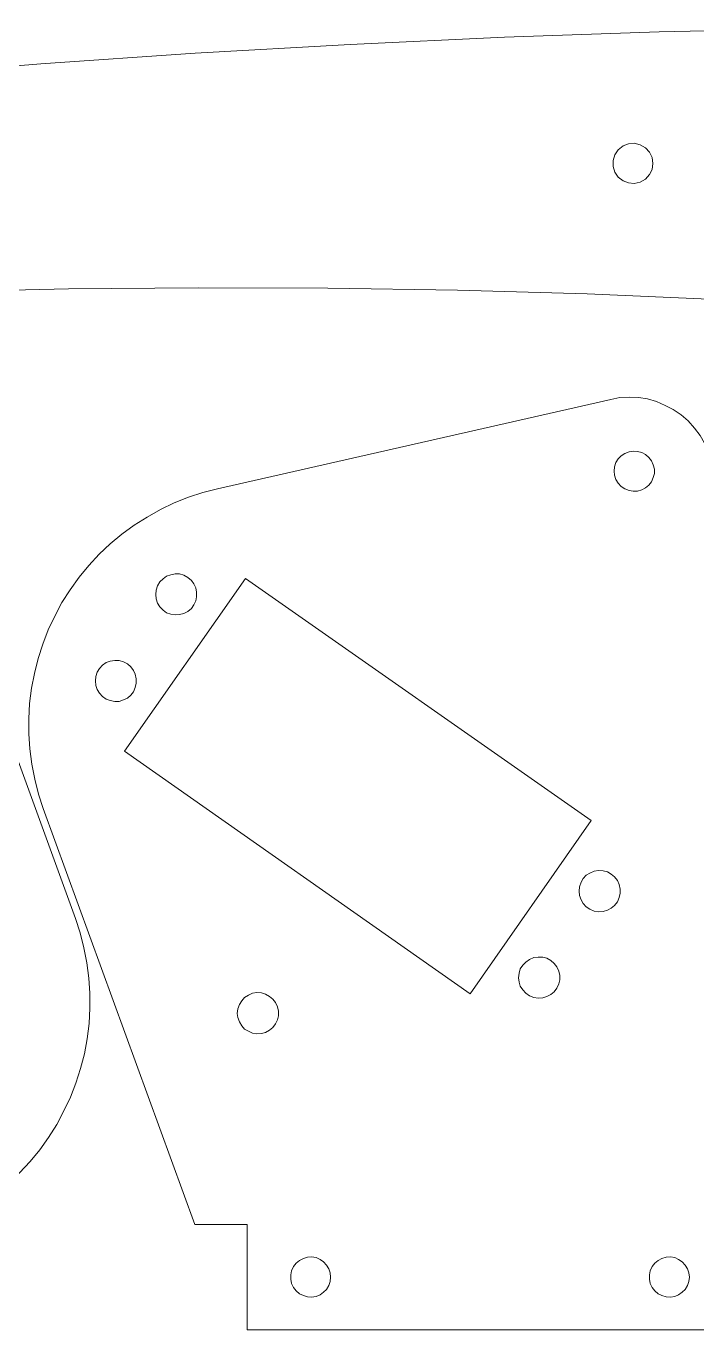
# Model space of a CAD drawing. Header units: millimetres. Extents: x -457 to 427, y -166 to 155.
# Drawn here: x -373.9 to -307.6, y -140.6 to -11.9 of the extents above; entities that cross this region are included whole.
import ezdxf

# ---------------------------------------------------------------- set-up
doc = ezdxf.new("R2010")
doc.units = ezdxf.units.MM
doc.header["$MEASUREMENT"] = 0
doc.layers.add('Livello 1', color=18, linetype='Continuous', true_color=0x000000)

msp = doc.modelspace()

# ---------------------------------------------------------------- linework, layer by layer
at = {"layer": 'Livello 1', "lineweight": 20}
for p, q in [((-316.15, -48.73), (-355.01, -57.55)), ((-369.05, -99.98), (-384.01, -58.91)), ((-352.25, -66.41), (-364.2, -83.47)), ((-318.1, -90.31), (-352.25, -66.41)), ((-364.2, -83.47), (-330.05, -107.41)), ((-372.22, -89.13), (-357.25, -130.2)), ((-330.05, -107.41), (-318.1, -90.31)), ((-357.25, -130.2), (-352.07, -130.2)), ((-352.07, -130.2), (-352.07, -140.6)), ((-352.07, -140.6), (-304.13, -140.6))]:
    msp.add_line(p, q, dxfattribs=at)
for points, knots in [([(-448.57, -23.42), (-448.57, -23.42), (-433.38, -21.51), (-433.38, -21.51), (-433.38, -21.51), (-418.2, -19.78), (-418.2, -19.78), (-418.2, -19.78), (-402.98, -18.24), (-402.98, -18.24), (-402.98, -18.24), (-387.72, -16.84), (-387.72, -16.84), (-387.72, -16.84), (-372.46, -15.59), (-372.46, -15.59), (-372.46, -15.59), (-357.21, -14.56), (-357.21, -14.56), (-357.21, -14.56), (-341.91, -13.68), (-341.91, -13.68), (-341.91, -13.68), (-326.66, -12.98), (-326.66, -12.98), (-326.66, -12.98), (-311.36, -12.43), (-311.36, -12.43), (-311.36, -12.43), (-296.03, -12.1), (-296.03, -12.1), (-296.03, -12.1), (-280.74, -11.88), (-280.74, -11.88)], [4, 4, 4, 4, 4.090909, 4.090909, 4.090909, 4.181818, 4.181818, 4.181818, 4.272727, 4.272727, 4.272727, 4.363636, 4.363636, 4.363636, 4.454545, 4.454545, 4.454545, 4.545455, 4.545455, 4.545455, 4.636364, 4.636364, 4.636364, 4.727273, 4.727273, 4.727273, 4.818182, 4.818182, 4.818182, 4.909091, 4.909091, 4.909091, 5, 5, 5, 5]), ([(-311.99, -25.44), (-311.99, -25.44), (-312.06, -26.03), (-312.06, -26.03), (-312.06, -26.03), (-312.32, -26.54), (-312.32, -26.54), (-312.32, -26.54), (-312.72, -26.98), (-312.72, -26.98), (-312.72, -26.98), (-313.24, -27.28), (-313.24, -27.28), (-313.24, -27.28), (-313.83, -27.42), (-313.83, -27.42), (-313.83, -27.42), (-314.41, -27.35), (-314.41, -27.35), (-314.41, -27.35), (-314.93, -27.17), (-314.93, -27.17), (-314.93, -27.17), (-315.41, -26.8), (-315.41, -26.8), (-315.41, -26.8), (-315.74, -26.29), (-315.74, -26.29), (-315.74, -26.29), (-315.92, -25.73), (-315.92, -25.73), (-315.92, -25.73), (-315.92, -25.15), (-315.92, -25.15), (-315.92, -25.15), (-315.74, -24.59), (-315.74, -24.59), (-315.74, -24.59), (-315.41, -24.08), (-315.41, -24.08), (-315.41, -24.08), (-314.93, -23.71), (-314.93, -23.71), (-314.93, -23.71), (-314.41, -23.49), (-314.41, -23.49), (-314.41, -23.49), (-313.83, -23.45), (-313.83, -23.45), (-313.83, -23.45), (-313.24, -23.6), (-313.24, -23.6), (-313.24, -23.6), (-312.72, -23.9), (-312.72, -23.9), (-312.72, -23.9), (-312.32, -24.34), (-312.32, -24.34), (-312.32, -24.34), (-312.06, -24.85), (-312.06, -24.85), (-312.06, -24.85), (-311.99, -25.44), (-311.99, -25.44)], [0, 0, 0, 0, 0.047619, 0.047619, 0.047619, 0.095238, 0.095238, 0.095238, 0.142857, 0.142857, 0.142857, 0.190476, 0.190476, 0.190476, 0.238095, 0.238095, 0.238095, 0.285714, 0.285714, 0.285714, 0.333333, 0.333333, 0.333333, 0.380952, 0.380952, 0.380952, 0.428571, 0.428571, 0.428571, 0.47619, 0.47619, 0.47619, 0.52381, 0.52381, 0.52381, 0.571429, 0.571429, 0.571429, 0.619048, 0.619048, 0.619048, 0.666667, 0.666667, 0.666667, 0.714286, 0.714286, 0.714286, 0.761905, 0.761905, 0.761905, 0.809524, 0.809524, 0.809524, 0.857143, 0.857143, 0.857143, 0.904762, 0.904762, 0.904762, 0.952381, 0.952381, 0.952381, 1, 1, 1, 1]), ([(-292.91, -39.56), (-292.93, -39.55), (-305.7, -38.86), (-305.7, -38.86), (-305.7, -38.86), (-318.49, -38.31), (-318.49, -38.31), (-318.49, -38.31), (-331.29, -37.94), (-331.29, -37.94), (-331.29, -37.94), (-344.12, -37.75), (-344.12, -37.75), (-344.12, -37.75), (-356.91, -37.72), (-356.91, -37.72), (-356.91, -37.72), (-369.74, -37.83), (-369.74, -37.83), (-369.74, -37.83), (-382.54, -38.12), (-382.54, -38.12), (-382.54, -38.12), (-395.33, -38.6), (-395.33, -38.6), (-395.33, -38.6), (-408.13, -39.19), (-408.13, -39.19), (-408.13, -39.19), (-420.92, -40), (-420.92, -40), (-420.92, -40), (-433.71, -40.95), (-433.71, -40.95), (-433.71, -40.95), (-446.47, -42.06), (-446.47, -42.06)], [2, 2, 2, 2, 2.083256, 2.083256, 2.083256, 2.166597, 2.166597, 2.166597, 2.249937, 2.249937, 2.249937, 2.333277, 2.333277, 2.333277, 2.416618, 2.416618, 2.416618, 2.499958, 2.499958, 2.499958, 2.583298, 2.583298, 2.583298, 2.666639, 2.666639, 2.666639, 2.749979, 2.749979, 2.749979, 2.833319, 2.833319, 2.833319, 2.91666, 2.91666, 2.91666, 3, 3, 3, 3]), ([(-306.89, -53.07), (-306.89, -53.07), (-307.33, -52.3), (-307.33, -52.3), (-307.33, -52.3), (-307.88, -51.56), (-307.88, -51.56), (-307.88, -51.56), (-308.51, -50.86), (-308.51, -50.86), (-308.51, -50.86), (-309.2, -50.27), (-309.2, -50.27), (-309.2, -50.27), (-309.98, -49.72), (-309.98, -49.72), (-309.98, -49.72), (-310.78, -49.32), (-310.78, -49.32), (-310.78, -49.32), (-311.63, -48.95), (-311.63, -48.95), (-311.63, -48.95), (-312.51, -48.69), (-312.51, -48.69), (-312.51, -48.69), (-313.43, -48.55), (-313.43, -48.55), (-313.43, -48.55), (-314.35, -48.51), (-314.35, -48.51), (-314.35, -48.51), (-315.27, -48.55), (-315.27, -48.55), (-315.27, -48.55), (-316.15, -48.73), (-316.15, -48.73)], [296.790208, 296.790208, 296.790208, 296.790208, 296.873542, 296.873542, 296.873542, 296.956875, 296.956875, 296.956875, 297.040208, 297.040208, 297.040208, 297.123542, 297.123542, 297.123542, 297.206875, 297.206875, 297.206875, 297.290208, 297.290208, 297.290208, 297.373542, 297.373542, 297.373542, 297.456875, 297.456875, 297.456875, 297.540208, 297.540208, 297.540208, 297.623542, 297.623542, 297.623542, 297.706875, 297.706875, 297.706875, 297.790208, 297.790208, 297.790208, 297.790208]), ([(-315.82, -55.83), (-315.82, -55.83), (-315.78, -55.39), (-315.78, -55.39), (-315.78, -55.39), (-315.64, -54.98), (-315.64, -54.98), (-315.64, -54.98), (-315.42, -54.61), (-315.42, -54.61), (-315.42, -54.61), (-315.12, -54.32), (-315.12, -54.32), (-315.12, -54.32), (-314.75, -54.06), (-314.75, -54.06), (-314.75, -54.06), (-314.35, -53.92), (-314.35, -53.92), (-314.35, -53.92), (-313.94, -53.84), (-313.94, -53.84), (-313.94, -53.84), (-313.5, -53.88), (-313.5, -53.88), (-313.5, -53.88), (-313.1, -53.99), (-313.1, -53.99), (-313.1, -53.99), (-312.73, -54.17), (-312.73, -54.17), (-312.73, -54.17), (-312.4, -54.47), (-312.4, -54.47), (-312.4, -54.47), (-312.14, -54.8), (-312.14, -54.8), (-312.14, -54.8), (-311.96, -55.2), (-311.96, -55.2), (-311.96, -55.2), (-311.85, -55.61), (-311.85, -55.61), (-311.85, -55.61), (-311.85, -56.05), (-311.85, -56.05), (-311.85, -56.05), (-311.96, -56.45), (-311.96, -56.45), (-311.96, -56.45), (-312.14, -56.86), (-312.14, -56.86), (-312.14, -56.86), (-312.4, -57.19), (-312.4, -57.19), (-312.4, -57.19), (-312.73, -57.45), (-312.73, -57.45), (-312.73, -57.45), (-313.1, -57.67), (-313.1, -57.67), (-313.1, -57.67), (-313.5, -57.78), (-313.5, -57.78), (-313.5, -57.78), (-313.94, -57.81), (-313.94, -57.81), (-313.94, -57.81), (-314.35, -57.74), (-314.35, -57.74), (-314.35, -57.74), (-314.75, -57.56), (-314.75, -57.56), (-314.75, -57.56), (-315.12, -57.34), (-315.12, -57.34), (-315.12, -57.34), (-315.42, -57.01), (-315.42, -57.01), (-315.42, -57.01), (-315.64, -56.64), (-315.64, -56.64), (-315.64, -56.64), (-315.78, -56.23), (-315.78, -56.23), (-315.78, -56.23), (-315.82, -55.83), (-315.82, -55.83)], [0, 0, 0, 0, 0.034483, 0.034483, 0.034483, 0.068966, 0.068966, 0.068966, 0.103448, 0.103448, 0.103448, 0.137931, 0.137931, 0.137931, 0.172414, 0.172414, 0.172414, 0.206897, 0.206897, 0.206897, 0.241379, 0.241379, 0.241379, 0.275862, 0.275862, 0.275862, 0.310345, 0.310345, 0.310345, 0.344828, 0.344828, 0.344828, 0.37931, 0.37931, 0.37931, 0.413793, 0.413793, 0.413793, 0.448276, 0.448276, 0.448276, 0.482759, 0.482759, 0.482759, 0.517241, 0.517241, 0.517241, 0.551724, 0.551724, 0.551724, 0.586207, 0.586207, 0.586207, 0.62069, 0.62069, 0.62069, 0.655172, 0.655172, 0.655172, 0.689655, 0.689655, 0.689655, 0.724138, 0.724138, 0.724138, 0.758621, 0.758621, 0.758621, 0.793103, 0.793103, 0.793103, 0.827586, 0.827586, 0.827586, 0.862069, 0.862069, 0.862069, 0.896552, 0.896552, 0.896552, 0.931034, 0.931034, 0.931034, 0.965517, 0.965517, 0.965517, 1, 1, 1, 1]), ([(-355.01, -57.55), (-355.01, -57.55), (-356.45, -57.92), (-356.45, -57.92), (-356.45, -57.92), (-357.88, -58.4), (-357.88, -58.4), (-357.88, -58.4), (-359.28, -58.95), (-359.28, -58.95), (-359.28, -58.95), (-360.64, -59.61), (-360.64, -59.61), (-360.64, -59.61), (-361.96, -60.35), (-361.96, -60.35), (-361.96, -60.35), (-363.25, -61.16), (-363.25, -61.16), (-363.25, -61.16), (-364.46, -62.04), (-364.46, -62.04), (-364.46, -62.04), (-365.6, -62.99), (-365.6, -62.99), (-365.6, -62.99), (-366.7, -64.02), (-366.7, -64.02), (-366.7, -64.02), (-367.73, -65.13), (-367.73, -65.13), (-367.73, -65.13), (-368.69, -66.3), (-368.69, -66.3), (-368.69, -66.3), (-369.57, -67.52), (-369.57, -67.52), (-369.57, -67.52), (-370.38, -68.8), (-370.38, -68.8), (-370.38, -68.8), (-371.08, -70.13), (-371.08, -70.13), (-371.08, -70.13), (-371.74, -71.49), (-371.74, -71.49), (-371.74, -71.49), (-372.25, -72.89), (-372.25, -72.89), (-372.25, -72.89), (-372.73, -74.32), (-372.73, -74.32), (-372.73, -74.32), (-373.1, -75.79), (-373.1, -75.79), (-373.1, -75.79), (-373.39, -77.26), (-373.39, -77.26), (-373.39, -77.26), (-373.58, -78.77), (-373.58, -78.77), (-373.58, -78.77), (-373.65, -80.27), (-373.65, -80.27), (-373.65, -80.27), (-373.65, -81.75), (-373.65, -81.75), (-373.65, -81.75), (-373.54, -83.25), (-373.54, -83.25), (-373.54, -83.25), (-373.36, -84.76), (-373.36, -84.76), (-373.36, -84.76), (-373.06, -86.23), (-373.06, -86.23), (-373.06, -86.23), (-372.7, -87.7), (-372.7, -87.7), (-372.7, -87.7), (-372.22, -89.13), (-372.22, -89.13)], [337.639228, 337.639228, 337.639228, 337.639228, 337.676265, 337.676265, 337.676265, 337.713302, 337.713302, 337.713302, 337.750339, 337.750339, 337.750339, 337.787376, 337.787376, 337.787376, 337.824413, 337.824413, 337.824413, 337.86145, 337.86145, 337.86145, 337.898487, 337.898487, 337.898487, 337.935525, 337.935525, 337.935525, 337.972562, 337.972562, 337.972562, 338.009599, 338.009599, 338.009599, 338.046636, 338.046636, 338.046636, 338.083673, 338.083673, 338.083673, 338.12071, 338.12071, 338.12071, 338.157747, 338.157747, 338.157747, 338.194784, 338.194784, 338.194784, 338.231821, 338.231821, 338.231821, 338.268858, 338.268858, 338.268858, 338.305895, 338.305895, 338.305895, 338.342932, 338.342932, 338.342932, 338.379969, 338.379969, 338.379969, 338.417006, 338.417006, 338.417006, 338.454043, 338.454043, 338.454043, 338.49108, 338.49108, 338.49108, 338.528117, 338.528117, 338.528117, 338.565154, 338.565154, 338.565154, 338.602191, 338.602191, 338.602191, 338.639228, 338.639228, 338.639228, 338.639228]), ([(-361.11, -68), (-361.11, -68), (-361.08, -67.56), (-361.08, -67.56), (-361.08, -67.56), (-360.93, -67.15), (-360.93, -67.15), (-360.93, -67.15), (-360.71, -66.75), (-360.71, -66.75), (-360.71, -66.75), (-360.38, -66.45), (-360.38, -66.45), (-360.38, -66.45), (-360.05, -66.19), (-360.05, -66.19), (-360.05, -66.19), (-359.61, -66.05), (-359.61, -66.05), (-359.61, -66.05), (-359.2, -65.97), (-359.2, -65.97), (-359.2, -65.97), (-358.76, -65.97), (-358.76, -65.97), (-358.76, -65.97), (-358.32, -66.08), (-358.32, -66.08), (-358.32, -66.08), (-357.95, -66.31), (-357.95, -66.31), (-357.95, -66.31), (-357.59, -66.6), (-357.59, -66.6), (-357.59, -66.6), (-357.33, -66.93), (-357.33, -66.93), (-357.33, -66.93), (-357.14, -67.33), (-357.14, -67.33), (-357.14, -67.33), (-357.07, -67.78), (-357.07, -67.78), (-357.07, -67.78), (-357.07, -68.22), (-357.07, -68.22), (-357.07, -68.22), (-357.14, -68.62), (-357.14, -68.62), (-357.14, -68.62), (-357.33, -69.03), (-357.33, -69.03), (-357.33, -69.03), (-357.59, -69.39), (-357.59, -69.39), (-357.59, -69.39), (-357.95, -69.69), (-357.95, -69.69), (-357.95, -69.69), (-358.32, -69.87), (-358.32, -69.87), (-358.32, -69.87), (-358.76, -69.98), (-358.76, -69.98), (-358.76, -69.98), (-359.2, -70.02), (-359.2, -70.02), (-359.2, -70.02), (-359.61, -69.95), (-359.61, -69.95), (-359.61, -69.95), (-360.05, -69.8), (-360.05, -69.8), (-360.05, -69.8), (-360.38, -69.54), (-360.38, -69.54), (-360.38, -69.54), (-360.71, -69.21), (-360.71, -69.21), (-360.71, -69.21), (-360.93, -68.85), (-360.93, -68.85), (-360.93, -68.85), (-361.08, -68.44), (-361.08, -68.44), (-361.08, -68.44), (-361.11, -68), (-361.11, -68)], [0, 0, 0, 0, 0.034483, 0.034483, 0.034483, 0.068966, 0.068966, 0.068966, 0.103448, 0.103448, 0.103448, 0.137931, 0.137931, 0.137931, 0.172414, 0.172414, 0.172414, 0.206897, 0.206897, 0.206897, 0.241379, 0.241379, 0.241379, 0.275862, 0.275862, 0.275862, 0.310345, 0.310345, 0.310345, 0.344828, 0.344828, 0.344828, 0.37931, 0.37931, 0.37931, 0.413793, 0.413793, 0.413793, 0.448276, 0.448276, 0.448276, 0.482759, 0.482759, 0.482759, 0.517241, 0.517241, 0.517241, 0.551724, 0.551724, 0.551724, 0.586207, 0.586207, 0.586207, 0.62069, 0.62069, 0.62069, 0.655172, 0.655172, 0.655172, 0.689655, 0.689655, 0.689655, 0.724138, 0.724138, 0.724138, 0.758621, 0.758621, 0.758621, 0.793103, 0.793103, 0.793103, 0.827586, 0.827586, 0.827586, 0.862069, 0.862069, 0.862069, 0.896552, 0.896552, 0.896552, 0.931034, 0.931034, 0.931034, 0.965517, 0.965517, 0.965517, 1, 1, 1, 1]), ([(-367.07, -76.52), (-367.07, -76.52), (-367.03, -76.08), (-367.03, -76.08), (-367.03, -76.08), (-366.89, -75.68), (-366.89, -75.68), (-366.89, -75.68), (-366.67, -75.31), (-366.67, -75.31), (-366.67, -75.31), (-366.37, -74.98), (-366.37, -74.98), (-366.37, -74.98), (-366, -74.72), (-366, -74.72), (-366, -74.72), (-365.6, -74.58), (-365.6, -74.58), (-365.6, -74.58), (-365.16, -74.5), (-365.16, -74.5), (-365.16, -74.5), (-364.72, -74.5), (-364.72, -74.5), (-364.72, -74.5), (-364.31, -74.65), (-364.31, -74.65), (-364.31, -74.65), (-363.91, -74.83), (-363.91, -74.83), (-363.91, -74.83), (-363.58, -75.13), (-363.58, -75.13), (-363.58, -75.13), (-363.32, -75.5), (-363.32, -75.5), (-363.32, -75.5), (-363.14, -75.86), (-363.14, -75.86), (-363.14, -75.86), (-363.03, -76.31), (-363.03, -76.31), (-363.03, -76.31), (-363.03, -76.75), (-363.03, -76.75), (-363.03, -76.75), (-363.14, -77.19), (-363.14, -77.19), (-363.14, -77.19), (-363.32, -77.59), (-363.32, -77.59), (-363.32, -77.59), (-363.58, -77.92), (-363.58, -77.92), (-363.58, -77.92), (-363.91, -78.22), (-363.91, -78.22), (-363.91, -78.22), (-364.31, -78.4), (-364.31, -78.4), (-364.31, -78.4), (-364.72, -78.55), (-364.72, -78.55), (-364.72, -78.55), (-365.16, -78.55), (-365.16, -78.55), (-365.16, -78.55), (-365.6, -78.47), (-365.6, -78.47), (-365.6, -78.47), (-366, -78.33), (-366, -78.33), (-366, -78.33), (-366.37, -78.07), (-366.37, -78.07), (-366.37, -78.07), (-366.67, -77.74), (-366.67, -77.74), (-366.67, -77.74), (-366.89, -77.37), (-366.89, -77.37), (-366.89, -77.37), (-367.03, -76.97), (-367.03, -76.97), (-367.03, -76.97), (-367.07, -76.52), (-367.07, -76.52)], [0, 0, 0, 0, 0.034483, 0.034483, 0.034483, 0.068966, 0.068966, 0.068966, 0.103448, 0.103448, 0.103448, 0.137931, 0.137931, 0.137931, 0.172414, 0.172414, 0.172414, 0.206897, 0.206897, 0.206897, 0.241379, 0.241379, 0.241379, 0.275862, 0.275862, 0.275862, 0.310345, 0.310345, 0.310345, 0.344828, 0.344828, 0.344828, 0.37931, 0.37931, 0.37931, 0.413793, 0.413793, 0.413793, 0.448276, 0.448276, 0.448276, 0.482759, 0.482759, 0.482759, 0.517241, 0.517241, 0.517241, 0.551724, 0.551724, 0.551724, 0.586207, 0.586207, 0.586207, 0.62069, 0.62069, 0.62069, 0.655172, 0.655172, 0.655172, 0.689655, 0.689655, 0.689655, 0.724138, 0.724138, 0.724138, 0.758621, 0.758621, 0.758621, 0.793103, 0.793103, 0.793103, 0.827586, 0.827586, 0.827586, 0.862069, 0.862069, 0.862069, 0.896552, 0.896552, 0.896552, 0.931034, 0.931034, 0.931034, 0.965517, 0.965517, 0.965517, 1, 1, 1, 1]), ([(-319.28, -97.3), (-319.28, -97.3), (-319.24, -96.85), (-319.24, -96.85), (-319.24, -96.85), (-319.09, -96.41), (-319.09, -96.41), (-319.09, -96.41), (-318.87, -96.05), (-318.87, -96.05), (-318.87, -96.05), (-318.58, -95.72), (-318.58, -95.72), (-318.58, -95.72), (-318.21, -95.5), (-318.21, -95.5), (-318.21, -95.5), (-317.81, -95.31), (-317.81, -95.31), (-317.81, -95.31), (-317.36, -95.24), (-317.36, -95.24), (-317.36, -95.24), (-316.92, -95.28), (-316.92, -95.28), (-316.92, -95.28), (-316.48, -95.39), (-316.48, -95.39), (-316.48, -95.39), (-316.11, -95.61), (-316.11, -95.61), (-316.11, -95.61), (-315.78, -95.86), (-315.78, -95.86), (-315.78, -95.86), (-315.49, -96.23), (-315.49, -96.23), (-315.49, -96.23), (-315.31, -96.64), (-315.31, -96.64), (-315.31, -96.64), (-315.23, -97.08), (-315.23, -97.08), (-315.23, -97.08), (-315.23, -97.48), (-315.23, -97.48), (-315.23, -97.48), (-315.31, -97.92), (-315.31, -97.92), (-315.31, -97.92), (-315.49, -98.33), (-315.49, -98.33), (-315.49, -98.33), (-315.78, -98.7), (-315.78, -98.7), (-315.78, -98.7), (-316.11, -98.95), (-316.11, -98.95), (-316.11, -98.95), (-316.48, -99.17), (-316.48, -99.17), (-316.48, -99.17), (-316.92, -99.28), (-316.92, -99.28), (-316.92, -99.28), (-317.36, -99.32), (-317.36, -99.32), (-317.36, -99.32), (-317.81, -99.25), (-317.81, -99.25), (-317.81, -99.25), (-318.21, -99.06), (-318.21, -99.06), (-318.21, -99.06), (-318.58, -98.84), (-318.58, -98.84), (-318.58, -98.84), (-318.87, -98.51), (-318.87, -98.51), (-318.87, -98.51), (-319.09, -98.14), (-319.09, -98.14), (-319.09, -98.14), (-319.24, -97.7), (-319.24, -97.7), (-319.24, -97.7), (-319.28, -97.3), (-319.28, -97.3)], [0, 0, 0, 0, 0.034483, 0.034483, 0.034483, 0.068966, 0.068966, 0.068966, 0.103448, 0.103448, 0.103448, 0.137931, 0.137931, 0.137931, 0.172414, 0.172414, 0.172414, 0.206897, 0.206897, 0.206897, 0.241379, 0.241379, 0.241379, 0.275862, 0.275862, 0.275862, 0.310345, 0.310345, 0.310345, 0.344828, 0.344828, 0.344828, 0.37931, 0.37931, 0.37931, 0.413793, 0.413793, 0.413793, 0.448276, 0.448276, 0.448276, 0.482759, 0.482759, 0.482759, 0.517241, 0.517241, 0.517241, 0.551724, 0.551724, 0.551724, 0.586207, 0.586207, 0.586207, 0.62069, 0.62069, 0.62069, 0.655172, 0.655172, 0.655172, 0.689655, 0.689655, 0.689655, 0.724138, 0.724138, 0.724138, 0.758621, 0.758621, 0.758621, 0.793103, 0.793103, 0.793103, 0.827586, 0.827586, 0.827586, 0.862069, 0.862069, 0.862069, 0.896552, 0.896552, 0.896552, 0.931034, 0.931034, 0.931034, 0.965517, 0.965517, 0.965517, 1, 1, 1, 1]), ([(-386.25, -131.56), (-386.25, -131.56), (-384.82, -131.19), (-384.82, -131.19), (-384.82, -131.19), (-383.38, -130.72), (-383.38, -130.72), (-383.38, -130.72), (-381.99, -130.17), (-381.99, -130.17), (-381.99, -130.17), (-380.63, -129.5), (-380.63, -129.5), (-380.63, -129.5), (-379.3, -128.77), (-379.3, -128.77), (-379.3, -128.77), (-378.02, -127.96), (-378.02, -127.96), (-378.02, -127.96), (-376.8, -127.08), (-376.8, -127.08), (-376.8, -127.08), (-375.66, -126.12), (-375.66, -126.12), (-375.66, -126.12), (-374.56, -125.09), (-374.56, -125.09), (-374.56, -125.09), (-373.53, -123.99), (-373.53, -123.99), (-373.53, -123.99), (-372.57, -122.81), (-372.57, -122.81), (-372.57, -122.81), (-371.69, -121.6), (-371.69, -121.6), (-371.69, -121.6), (-370.88, -120.31), (-370.88, -120.31), (-370.88, -120.31), (-370.19, -118.99), (-370.19, -118.99), (-370.19, -118.99), (-369.52, -117.63), (-369.52, -117.63), (-369.52, -117.63), (-369.01, -116.23), (-369.01, -116.23), (-369.01, -116.23), (-368.53, -114.8), (-368.53, -114.8), (-368.53, -114.8), (-368.16, -113.33), (-368.16, -113.33), (-368.16, -113.33), (-367.87, -111.86), (-367.87, -111.86), (-367.87, -111.86), (-367.68, -110.35), (-367.68, -110.35), (-367.68, -110.35), (-367.61, -108.84), (-367.61, -108.84), (-367.61, -108.84), (-367.61, -107.37), (-367.61, -107.37), (-367.61, -107.37), (-367.72, -105.86), (-367.72, -105.86), (-367.72, -105.86), (-367.91, -104.35), (-367.91, -104.35), (-367.91, -104.35), (-368.2, -102.88), (-368.2, -102.88), (-368.2, -102.88), (-368.57, -101.41), (-368.57, -101.41), (-368.57, -101.41), (-369.05, -99.98), (-369.05, -99.98)], [-1, -1, -1, -1, -0.962963, -0.962963, -0.962963, -0.925926, -0.925926, -0.925926, -0.888889, -0.888889, -0.888889, -0.851852, -0.851852, -0.851852, -0.814815, -0.814815, -0.814815, -0.777778, -0.777778, -0.777778, -0.740741, -0.740741, -0.740741, -0.703704, -0.703704, -0.703704, -0.666667, -0.666667, -0.666667, -0.62963, -0.62963, -0.62963, -0.592593, -0.592593, -0.592593, -0.555556, -0.555556, -0.555556, -0.518519, -0.518519, -0.518519, -0.481481, -0.481481, -0.481481, -0.444444, -0.444444, -0.444444, -0.407407, -0.407407, -0.407407, -0.37037, -0.37037, -0.37037, -0.333333, -0.333333, -0.333333, -0.296296, -0.296296, -0.296296, -0.259259, -0.259259, -0.259259, -0.222222, -0.222222, -0.222222, -0.185185, -0.185185, -0.185185, -0.148148, -0.148148, -0.148148, -0.111111, -0.111111, -0.111111, -0.074074, -0.074074, -0.074074, -0.037037, -0.037037, -0.037037, 0, 0, 0, 0]), ([(-325.27, -105.83), (-325.27, -105.83), (-325.2, -105.38), (-325.2, -105.38), (-325.2, -105.38), (-325.09, -104.94), (-325.09, -104.94), (-325.09, -104.94), (-324.83, -104.58), (-324.83, -104.58), (-324.83, -104.58), (-324.53, -104.28), (-324.53, -104.28), (-324.53, -104.28), (-324.17, -104.02), (-324.17, -104.02), (-324.17, -104.02), (-323.76, -103.84), (-323.76, -103.84), (-323.76, -103.84), (-323.32, -103.8), (-323.32, -103.8), (-323.32, -103.8), (-322.88, -103.8), (-322.88, -103.8), (-322.88, -103.8), (-322.48, -103.91), (-322.48, -103.91), (-322.48, -103.91), (-322.07, -104.14), (-322.07, -104.14), (-322.07, -104.14), (-321.74, -104.43), (-321.74, -104.43), (-321.74, -104.43), (-321.48, -104.76), (-321.48, -104.76), (-321.48, -104.76), (-321.3, -105.17), (-321.3, -105.17), (-321.3, -105.17), (-321.19, -105.61), (-321.19, -105.61), (-321.19, -105.61), (-321.19, -106.05), (-321.19, -106.05), (-321.19, -106.05), (-321.3, -106.45), (-321.3, -106.45), (-321.3, -106.45), (-321.48, -106.86), (-321.48, -106.86), (-321.48, -106.86), (-321.74, -107.22), (-321.74, -107.22), (-321.74, -107.22), (-322.07, -107.48), (-322.07, -107.48), (-322.07, -107.48), (-322.48, -107.7), (-322.48, -107.7), (-322.48, -107.7), (-322.88, -107.81), (-322.88, -107.81), (-322.88, -107.81), (-323.32, -107.85), (-323.32, -107.85), (-323.32, -107.85), (-323.76, -107.78), (-323.76, -107.78), (-323.76, -107.78), (-324.17, -107.63), (-324.17, -107.63), (-324.17, -107.63), (-324.53, -107.37), (-324.53, -107.37), (-324.53, -107.37), (-324.83, -107.04), (-324.83, -107.04), (-324.83, -107.04), (-325.09, -106.67), (-325.09, -106.67), (-325.09, -106.67), (-325.2, -106.27), (-325.2, -106.27), (-325.2, -106.27), (-325.27, -105.83), (-325.27, -105.83)], [0, 0, 0, 0, 0.034483, 0.034483, 0.034483, 0.068966, 0.068966, 0.068966, 0.103448, 0.103448, 0.103448, 0.137931, 0.137931, 0.137931, 0.172414, 0.172414, 0.172414, 0.206897, 0.206897, 0.206897, 0.241379, 0.241379, 0.241379, 0.275862, 0.275862, 0.275862, 0.310345, 0.310345, 0.310345, 0.344828, 0.344828, 0.344828, 0.37931, 0.37931, 0.37931, 0.413793, 0.413793, 0.413793, 0.448276, 0.448276, 0.448276, 0.482759, 0.482759, 0.482759, 0.517241, 0.517241, 0.517241, 0.551724, 0.551724, 0.551724, 0.586207, 0.586207, 0.586207, 0.62069, 0.62069, 0.62069, 0.655172, 0.655172, 0.655172, 0.689655, 0.689655, 0.689655, 0.724138, 0.724138, 0.724138, 0.758621, 0.758621, 0.758621, 0.793103, 0.793103, 0.793103, 0.827586, 0.827586, 0.827586, 0.862069, 0.862069, 0.862069, 0.896552, 0.896552, 0.896552, 0.931034, 0.931034, 0.931034, 0.965517, 0.965517, 0.965517, 1, 1, 1, 1]), ([(-353.06, -109.35), (-353.06, -109.35), (-352.99, -108.91), (-352.99, -108.91), (-352.99, -108.91), (-352.84, -108.47), (-352.84, -108.47), (-352.84, -108.47), (-352.62, -108.11), (-352.62, -108.11), (-352.62, -108.11), (-352.33, -107.78), (-352.33, -107.78), (-352.33, -107.78), (-351.96, -107.55), (-351.96, -107.55), (-351.96, -107.55), (-351.56, -107.37), (-351.56, -107.37), (-351.56, -107.37), (-351.11, -107.3), (-351.11, -107.3), (-351.11, -107.3), (-350.67, -107.33), (-350.67, -107.33), (-350.67, -107.33), (-350.27, -107.45), (-350.27, -107.45), (-350.27, -107.45), (-349.86, -107.67), (-349.86, -107.67), (-349.86, -107.67), (-349.53, -107.96), (-349.53, -107.96), (-349.53, -107.96), (-349.28, -108.29), (-349.28, -108.29), (-349.28, -108.29), (-349.09, -108.7), (-349.09, -108.7), (-349.09, -108.7), (-348.98, -109.14), (-348.98, -109.14), (-348.98, -109.14), (-348.98, -109.58), (-348.98, -109.58), (-348.98, -109.58), (-349.09, -109.98), (-349.09, -109.98), (-349.09, -109.98), (-349.28, -110.39), (-349.28, -110.39), (-349.28, -110.39), (-349.53, -110.76), (-349.53, -110.76), (-349.53, -110.76), (-349.86, -111.01), (-349.86, -111.01), (-349.86, -111.01), (-350.27, -111.23), (-350.27, -111.23), (-350.27, -111.23), (-350.67, -111.34), (-350.67, -111.34), (-350.67, -111.34), (-351.11, -111.38), (-351.11, -111.38), (-351.11, -111.38), (-351.56, -111.31), (-351.56, -111.31), (-351.56, -111.31), (-351.96, -111.12), (-351.96, -111.12), (-351.96, -111.12), (-352.33, -110.9), (-352.33, -110.9), (-352.33, -110.9), (-352.62, -110.57), (-352.62, -110.57), (-352.62, -110.57), (-352.84, -110.2), (-352.84, -110.2), (-352.84, -110.2), (-352.99, -109.76), (-352.99, -109.76), (-352.99, -109.76), (-353.06, -109.35), (-353.06, -109.35)], [0, 0, 0, 0, 0.034483, 0.034483, 0.034483, 0.068966, 0.068966, 0.068966, 0.103448, 0.103448, 0.103448, 0.137931, 0.137931, 0.137931, 0.172414, 0.172414, 0.172414, 0.206897, 0.206897, 0.206897, 0.241379, 0.241379, 0.241379, 0.275862, 0.275862, 0.275862, 0.310345, 0.310345, 0.310345, 0.344828, 0.344828, 0.344828, 0.37931, 0.37931, 0.37931, 0.413793, 0.413793, 0.413793, 0.448276, 0.448276, 0.448276, 0.482759, 0.482759, 0.482759, 0.517241, 0.517241, 0.517241, 0.551724, 0.551724, 0.551724, 0.586207, 0.586207, 0.586207, 0.62069, 0.62069, 0.62069, 0.655172, 0.655172, 0.655172, 0.689655, 0.689655, 0.689655, 0.724138, 0.724138, 0.724138, 0.758621, 0.758621, 0.758621, 0.793103, 0.793103, 0.793103, 0.827586, 0.827586, 0.827586, 0.862069, 0.862069, 0.862069, 0.896552, 0.896552, 0.896552, 0.931034, 0.931034, 0.931034, 0.965517, 0.965517, 0.965517, 1, 1, 1, 1]), ([(-343.84, -135.38), (-343.84, -135.38), (-343.87, -135.82), (-343.87, -135.82), (-343.87, -135.82), (-344.02, -136.23), (-344.02, -136.23), (-344.02, -136.23), (-344.24, -136.6), (-344.24, -136.6), (-344.24, -136.6), (-344.53, -136.89), (-344.53, -136.89), (-344.53, -136.89), (-344.87, -137.15), (-344.87, -137.15), (-344.87, -137.15), (-345.27, -137.29), (-345.27, -137.29), (-345.27, -137.29), (-345.71, -137.37), (-345.71, -137.37), (-345.71, -137.37), (-346.11, -137.33), (-346.11, -137.33), (-346.11, -137.33), (-346.52, -137.22), (-346.52, -137.22), (-346.52, -137.22), (-346.92, -137.04), (-346.92, -137.04), (-346.92, -137.04), (-347.25, -136.74), (-347.25, -136.74), (-347.25, -136.74), (-347.51, -136.41), (-347.51, -136.41), (-347.51, -136.41), (-347.7, -136.01), (-347.7, -136.01), (-347.7, -136.01), (-347.77, -135.6), (-347.77, -135.6), (-347.77, -135.6), (-347.77, -135.16), (-347.77, -135.16), (-347.77, -135.16), (-347.7, -134.76), (-347.7, -134.76), (-347.7, -134.76), (-347.51, -134.35), (-347.51, -134.35), (-347.51, -134.35), (-347.25, -134.02), (-347.25, -134.02), (-347.25, -134.02), (-346.92, -133.76), (-346.92, -133.76), (-346.92, -133.76), (-346.52, -133.54), (-346.52, -133.54), (-346.52, -133.54), (-346.11, -133.43), (-346.11, -133.43), (-346.11, -133.43), (-345.71, -133.4), (-345.71, -133.4), (-345.71, -133.4), (-345.27, -133.47), (-345.27, -133.47), (-345.27, -133.47), (-344.87, -133.65), (-344.87, -133.65), (-344.87, -133.65), (-344.53, -133.87), (-344.53, -133.87), (-344.53, -133.87), (-344.24, -134.2), (-344.24, -134.2), (-344.24, -134.2), (-344.02, -134.57), (-344.02, -134.57), (-344.02, -134.57), (-343.87, -134.98), (-343.87, -134.98), (-343.87, -134.98), (-343.84, -135.38), (-343.84, -135.38)], [0, 0, 0, 0, 0.034483, 0.034483, 0.034483, 0.068966, 0.068966, 0.068966, 0.103448, 0.103448, 0.103448, 0.137931, 0.137931, 0.137931, 0.172414, 0.172414, 0.172414, 0.206897, 0.206897, 0.206897, 0.241379, 0.241379, 0.241379, 0.275862, 0.275862, 0.275862, 0.310345, 0.310345, 0.310345, 0.344828, 0.344828, 0.344828, 0.37931, 0.37931, 0.37931, 0.413793, 0.413793, 0.413793, 0.448276, 0.448276, 0.448276, 0.482759, 0.482759, 0.482759, 0.517241, 0.517241, 0.517241, 0.551724, 0.551724, 0.551724, 0.586207, 0.586207, 0.586207, 0.62069, 0.62069, 0.62069, 0.655172, 0.655172, 0.655172, 0.689655, 0.689655, 0.689655, 0.724138, 0.724138, 0.724138, 0.758621, 0.758621, 0.758621, 0.793103, 0.793103, 0.793103, 0.827586, 0.827586, 0.827586, 0.862069, 0.862069, 0.862069, 0.896552, 0.896552, 0.896552, 0.931034, 0.931034, 0.931034, 0.965517, 0.965517, 0.965517, 1, 1, 1, 1]), ([(-308.39, -135.38), (-308.39, -135.38), (-308.43, -135.82), (-308.43, -135.82), (-308.43, -135.82), (-308.58, -136.23), (-308.58, -136.23), (-308.58, -136.23), (-308.8, -136.6), (-308.8, -136.6), (-308.8, -136.6), (-309.09, -136.89), (-309.09, -136.89), (-309.09, -136.89), (-309.46, -137.15), (-309.46, -137.15), (-309.46, -137.15), (-309.83, -137.29), (-309.83, -137.29), (-309.83, -137.29), (-310.27, -137.37), (-310.27, -137.37), (-310.27, -137.37), (-310.68, -137.33), (-310.68, -137.33), (-310.68, -137.33), (-311.12, -137.22), (-311.12, -137.22), (-311.12, -137.22), (-311.48, -137.04), (-311.48, -137.04), (-311.48, -137.04), (-311.81, -136.74), (-311.81, -136.74), (-311.81, -136.74), (-312.07, -136.41), (-312.07, -136.41), (-312.07, -136.41), (-312.26, -136.01), (-312.26, -136.01), (-312.26, -136.01), (-312.33, -135.6), (-312.33, -135.6), (-312.33, -135.6), (-312.33, -135.16), (-312.33, -135.16), (-312.33, -135.16), (-312.26, -134.76), (-312.26, -134.76), (-312.26, -134.76), (-312.07, -134.35), (-312.07, -134.35), (-312.07, -134.35), (-311.81, -134.02), (-311.81, -134.02), (-311.81, -134.02), (-311.48, -133.76), (-311.48, -133.76), (-311.48, -133.76), (-311.12, -133.54), (-311.12, -133.54), (-311.12, -133.54), (-310.68, -133.43), (-310.68, -133.43), (-310.68, -133.43), (-310.27, -133.4), (-310.27, -133.4), (-310.27, -133.4), (-309.83, -133.47), (-309.83, -133.47), (-309.83, -133.47), (-309.46, -133.65), (-309.46, -133.65), (-309.46, -133.65), (-309.09, -133.87), (-309.09, -133.87), (-309.09, -133.87), (-308.8, -134.2), (-308.8, -134.2), (-308.8, -134.2), (-308.58, -134.57), (-308.58, -134.57), (-308.58, -134.57), (-308.43, -134.98), (-308.43, -134.98), (-308.43, -134.98), (-308.39, -135.38), (-308.39, -135.38)], [0, 0, 0, 0, 0.034483, 0.034483, 0.034483, 0.068966, 0.068966, 0.068966, 0.103448, 0.103448, 0.103448, 0.137931, 0.137931, 0.137931, 0.172414, 0.172414, 0.172414, 0.206897, 0.206897, 0.206897, 0.241379, 0.241379, 0.241379, 0.275862, 0.275862, 0.275862, 0.310345, 0.310345, 0.310345, 0.344828, 0.344828, 0.344828, 0.37931, 0.37931, 0.37931, 0.413793, 0.413793, 0.413793, 0.448276, 0.448276, 0.448276, 0.482759, 0.482759, 0.482759, 0.517241, 0.517241, 0.517241, 0.551724, 0.551724, 0.551724, 0.586207, 0.586207, 0.586207, 0.62069, 0.62069, 0.62069, 0.655172, 0.655172, 0.655172, 0.689655, 0.689655, 0.689655, 0.724138, 0.724138, 0.724138, 0.758621, 0.758621, 0.758621, 0.793103, 0.793103, 0.793103, 0.827586, 0.827586, 0.827586, 0.862069, 0.862069, 0.862069, 0.896552, 0.896552, 0.896552, 0.931034, 0.931034, 0.931034, 0.965517, 0.965517, 0.965517, 1, 1, 1, 1])]:
    msp.add_open_spline(points, degree=3, knots=knots, dxfattribs=at)

doc.saveas('drawing.dxf')
